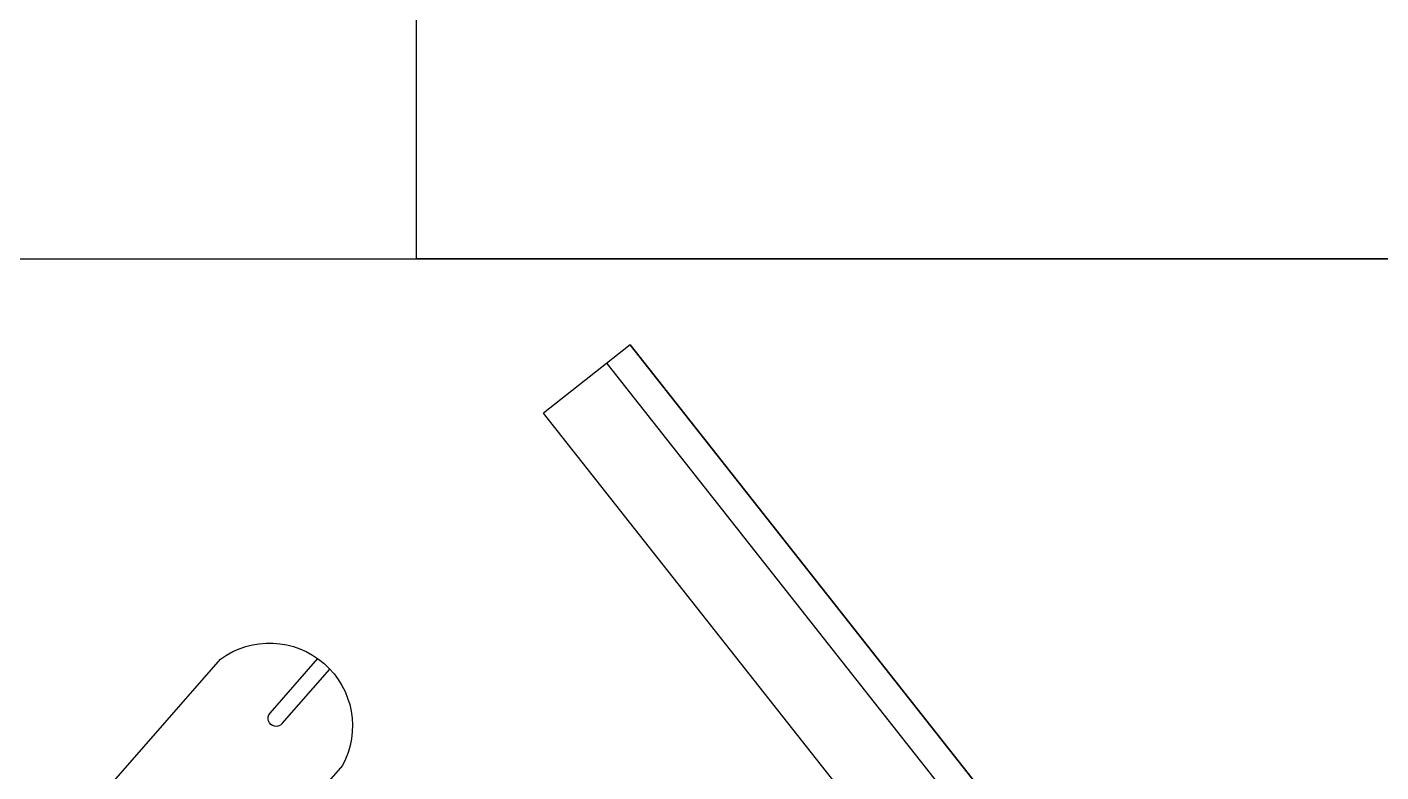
# Model space of a CAD drawing. Header units: millimetres. Extents: x -1911 to 4021, y -174 to 2851.
# Drawn here: x -376.74 to -328.98, y 692.24 to 718.54 of the extents above; entities that cross this region are included whole.
import ezdxf

# ---------------------------------------------------------------- set-up
doc = ezdxf.new("R2010")
doc.units = ezdxf.units.MM
doc.layers.add('COMPUTER DESK', color=175, linetype='Continuous')

# ---------------------------------------------------------------- blocks, each defined once
blk = doc.blocks.new('computer desk aw')
at = {"layer": 'COMPUTER DESK'}
for p, q in [((1.2696156676801, -0.8978462949435233), (1.2696156676801, 0.2132648161675874)), ((1.235836817564007, -0.3696378459735605), (0.7262828013118665, 0.03217339888733584)), ((0.7262831894217787, 0.03217389106610824), (1.235837205673919, -0.3696373537947881)), ((1.228602088592602, -0.3788125150527009), (0.7190480723404611, 0.02299872980819728)), ((0.6995457594612229, -0.001732986839657613), (1.209099775713363, -0.4035442317005558)), ((1.235837205673919, -0.3696373537947881), (1.209099775713363, -0.4035442317005558)), ((1.070897784721584, -0.4823896804662873), (1.023056242763008, -0.5241441636149204)), ((1.087322084289033, -0.5060044273278326), (1.108718946795326, -0.4873299678870282)), ((1.091475961986244, -0.5107638662948535), (1.112872824492535, -0.4920894068540509)), ((1.064810725911003, -0.5719857055735726), (1.112652267869579, -0.5302312224249395))]:
    blk.add_line(p, q, dxfattribs=at)
for centre, radius, start, end in [((1.086392852825249, -0.5110078307993859), 0.0325437499999841, 323.7937415838821, 118.4329746002979), ((1.089399023137638, -0.508384146811343), 0.0031585977586359, 131.1133580920931, 311.1133580920948)]:
    blk.add_arc(centre, radius, start, end, dxfattribs=at)

msp = doc.modelspace()

# ---------------------------------------------------------------- linework, layer by layer
msp.add_lwpolyline([(-363.0001405876765, 770.3536933022422), (-303.0001405876765, 770.3536933022422), (-303.0001405876765, 710.3536933022422), (-363.0001405876765, 710.3536933022422)], close=True)

# ---------------------------------------------------------------- block references
at = {"layer": 'COMPUTER DESK', "xscale": -90, "yscale": 90, "zscale": 90, "rotation": 270.0000000000042}
msp.add_blockref('computer desk aw', (-322.1939740427511, 596.0882832110317), dxfattribs=at)

doc.saveas('drawing.dxf')
